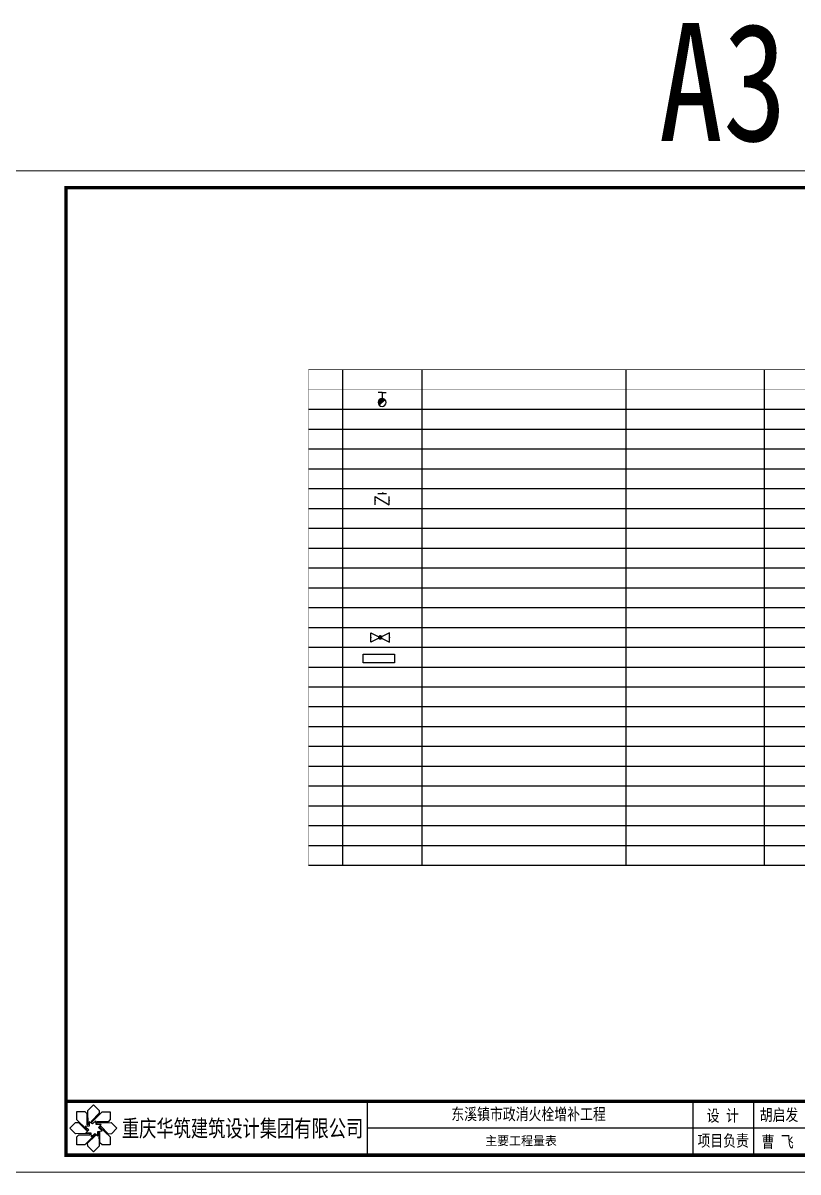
# Model space of a CAD drawing. Header units: millimetres. Extents: x 5592 to 9444, y 2362 to 3548.
# Drawn here: x 7340.7 to 7570.6, y 2721.6 to 3062.5 of the extents above; entities that cross this region are included whole.
import ezdxf
from ezdxf.enums import TextEntityAlignment as Align

# ---------------------------------------------------------------- set-up
doc = ezdxf.new("R2010")
doc.units = ezdxf.units.MM
doc.header["$LTSCALE"] = 250
doc.layers.get('0').update_dxf_attribs({"linetype": 'CONTINUOUS'})
for name, color, linetype in [('GPSCOMMON', 7, 'CONTINUOUS'), ('PUB_TITLE', 4, 'CONTINUOUS'), ('TK', 7, 'CONTINUOUS'), ('TWT_TAB', 7, 'CONTINUOUS'), ('VALVE_给水', 7, 'CONTINUOUS'), ('图框', 7, 'CONTINUOUS')]:
    doc.layers.add(name, color=color, linetype=linetype)
doc.styles.add('_TWT_PIPEDN', font='SimSun.ttf', dxfattribs={"width": 0.8, "height": 2, "bigfont": 'HZTXT'})
doc.styles.add('FS', font='SIMFANG.TTF', dxfattribs={"width": 0.8})
doc.styles.add('宋体', font='SimSun.ttf')

# ---------------------------------------------------------------- blocks, each defined once
blk = doc.blocks.new('A$C00DF43F2')
blk.add_line((0.5, 16.5), (0.5, 0.5))
for points in [[(6.74, 8.12), (3.74, 11.02), (3.74, 13.42), (6.1, 13.42), (6.73, 12.84), (6.73, 9.58, 0.846154), (7.06, 9.58), (6.98, 13.76)], [(7.06, 9.58), (6.98, 13.76), (8.67, 15.45), (10.34, 13.79), (10.38, 12.93), (8.08, 10.62, 0.846154), (8.31, 10.39), (11.21, 13.4)], [(7.56, 6.91), (3.38, 6.8), (1.69, 8.49), (3.35, 10.16), (4.21, 10.2), (6.51, 7.89, 0.846154), (6.74, 8.12), (3.74, 11.02)], [(8.31, 10.39), (11.21, 13.4), (13.6, 13.4), (13.6, 11.04), (13.02, 10.41), (9.77, 10.41, 0.846154), (9.77, 10.08), (13.94, 10.16)], [(9.02, 6.56), (6.12, 3.56), (3.72, 3.56), (3.72, 5.91), (4.3, 6.55), (7.56, 6.55, 0.760552), (7.56, 6.91), (3.38, 6.8)], [(10.23, 7.37), (10.34, 3.2), (8.65, 1.5), (6.98, 3.17), (6.94, 4.03), (9.25, 6.33, 0.846154), (9.02, 6.56), (6.12, 3.56)], [(9.77, 10.08), (13.94, 10.16), (15.63, 8.46), (13.97, 6.8), (13.11, 6.76), (10.81, 9.06, 0.760552), (10.55, 8.8), (13.58, 5.93)], [(10.55, 8.8), (13.58, 5.93), (13.58, 3.54), (11.23, 3.54), (10.59, 4.12), (10.59, 7.37, 0.760552), (10.23, 7.37), (10.34, 3.2)]]:
    blk.add_lwpolyline(points, format="xyb")
blk.add_lwpolyline([(6.21, 8.99), (7.26, 8.01), (6.43, 7.08), (7.89, 7.08), (8.02, 5.96), (9.05, 6.95), (10, 6.23), (10, 7.54), (11.22, 7.69), (10.16, 8.69), (10.98, 9.63), (9.46, 9.56), (9.35, 10.7), (8.37, 9.77), (7.42, 10.42), (7.43, 9.1)], close=True)
at = {"layer": 'TK', "color": 7}
for p, q in [((204.5, 16.5), (204.5, 0.5)), ((390.5, 8.5), (89.84, 8.5))]:
    blk.add_line(p, q, dxfattribs=at)
at = {"layer": 'TK', "color": 7, "const_width": 1}
blk.add_lwpolyline([(390.5, 0.5), (390.5, 16.5), (0.5, 16.5), (0.5, 0.5)], close=True, dxfattribs=at)
at = {"layer": 'TK', "color": 7}
for points in [[(89.84, 16.5), (89.84, 0.5)], [(186.5, 16.5), (186.5, 0.5)]]:
    blk.add_lwpolyline(points, dxfattribs=at)
at = {"color": 7, "style": 'FS'}
for s, height, width, p in [('东溪镇市政消火栓增补工程', 3.5, 0.8, (137.75, 12.69)), ('重庆华筑建筑设计集团有限公司', 5, 0.75, (52.9, 8.46))]:
    blk.add_text(s, height=height, dxfattribs=dict(at, width=width)).set_placement(p, align=Align.MIDDLE_CENTER)
at = {"color": 7, "style": 'FS', "width": 0.8}
for s, p in [('设 计', (190.6, 10.49)), ('胡启发', (206.34, 10.71)), ('项目负责', (187.85, 3.06)), ('曹 飞', (206.88, 2.71))]:
    blk.add_text(s, height=3.5, dxfattribs=at).set_placement(p)
blk = doc.blocks.new('$TwtSys$00000385')
for p, q in [((0, 331), (-130, 331)), ((92, 92), (-92, -92)), ((0, 331), (0, 131)), ((0, 331), (130, 331))]:
    blk.add_line(p, q)
for start, end in [(135, 315), (315, 135)]:
    blk.add_arc((0, 0), 131, start, end)
at = {"color": 0}
for points in [[(-34, 127), (-127, 34), (34, 127), (-127, -34)], [(-93, 93), (-93, 93), (-34, 127), (-127, 34)], [(34, 127), (-127, -34), (93, 93), (-93, -93)]]:
    blk.add_solid(points, dxfattribs=at)
blk = doc.blocks.new('$VALVE$00000315')
blk.add_line((-75, 125), (75, 125))
blk.add_lwpolyline([(-125, -75), (-125, 75), (125, -75), (125, 75)])
for p in [(-125, 0), (125, 0)]:
    blk.add_point(p)
blk.add_solid([(0, 125), (0, 150), (75, 125)])
blk = doc.blocks.new('$VALVE$00000333')
for p, q in [((125, 62.5), (-125, -62.5)), ((-125, 62.5), (125, -62.5)), ((-125, -62.5), (-125, 62.5)), ((125, -62.5), (125, 62.5))]:
    blk.add_line(p, q)
at = {"const_width": 31.25}
blk.add_lwpolyline([(-15.625, 0, 1), (15.625, 0, 1)], format="xyb", close=True, dxfattribs=at)
for p in [(-125, 0), (125, 0)]:
    blk.add_point(p)

msp = doc.modelspace()

# ---------------------------------------------------------------- linework, layer by layer
at = {"layer": 'GPSCOMMON'}
msp.add_lwpolyline([(7441.625, 2875.271), (7450.899, 2875.271), (7450.899, 2872.684), (7441.625, 2872.684)], close=True, dxfattribs=at)
at = {"layer": 'PUB_TITLE', "color": 4, "lineweight": 13}
msp.add_lwpolyline([(7328.42, 2721.638), (7748.42, 2721.638), (7748.42, 3018.638), (7328.42, 3018.638)], close=True, dxfattribs=at)
at = {"layer": 'PUB_TITLE', "color": 4, "lineweight": 30, "const_width": 1}
msp.add_lwpolyline([(7353.42, 2726.638), (7743.42, 2726.638), (7743.42, 3013.638), (7353.42, 3013.638)], close=True, dxfattribs=at)
at = {"layer": 'TWT_TAB', "color": 0, "const_width": 0.168}
for points in [[(7675.221, 2812.651), (7675.221, 2959.651), (7425.379, 2959.651), (7425.379, 2812.651)], [(7425.379, 2953.771), (7675.221, 2953.771)], [(7425.379, 2812.651), (7675.221, 2812.651)]]:
    msp.add_lwpolyline(points, dxfattribs=at)
at = {"layer": 'TWT_TAB', "color": 0}
for points in [[(7435.459, 2959.651), (7435.459, 2812.651)], [(7458.979, 2959.651), (7458.979, 2812.651)], [(7519.571, 2959.651), (7519.571, 2812.651)], [(7560.586, 2959.651), (7560.586, 2812.651)], [(7425.379, 2947.891), (7675.221, 2947.891)], [(7425.379, 2942.011), (7675.221, 2942.011)], [(7425.379, 2936.131), (7675.221, 2936.131)], [(7425.379, 2930.251), (7675.221, 2930.251)], [(7425.379, 2924.371), (7675.221, 2924.371)], [(7425.379, 2918.491), (7675.221, 2918.491)], [(7425.379, 2912.611), (7675.221, 2912.611)], [(7425.379, 2906.731), (7675.221, 2906.731)], [(7425.379, 2900.851), (7675.221, 2900.851)], [(7425.379, 2894.971), (7675.221, 2894.971)], [(7425.379, 2889.091), (7675.221, 2889.091)], [(7425.379, 2883.211), (7675.221, 2883.211)], [(7425.379, 2877.331), (7675.221, 2877.331)], [(7425.379, 2871.451), (7675.221, 2871.451)], [(7425.379, 2865.571), (7675.221, 2865.571)], [(7425.379, 2859.691), (7675.221, 2859.691)], [(7425.379, 2853.811), (7675.221, 2853.811)], [(7425.379, 2847.931), (7675.221, 2847.931)], [(7425.379, 2847.931), (7675.221, 2847.931)], [(7425.379, 2842.051), (7675.221, 2842.051)], [(7425.379, 2836.171), (7675.221, 2836.171)], [(7425.379, 2830.291), (7675.221, 2830.291)], [(7425.379, 2824.411), (7675.221, 2824.411)], [(7425.379, 2818.531), (7675.221, 2818.531)], [(7425.379, 2812.651), (7675.221, 2812.651)]]:
    msp.add_lwpolyline(points, dxfattribs=at)

# ---------------------------------------------------------------- block references
at = {"color": 0}
msp.add_blockref('A$C00DF43F2', (7352.92, 2726.138), dxfattribs=at)
at = {"layer": 'TWT_TAB', "color": 0}
for name, p, xscale, yscale, zscale in [('$TwtSys$00000385', (7447.219, 2949.919), 0.009086771259944726, 0.009086771259944726, 0.00908677125989925), ('$VALVE$00000315', (7447.219, 2920.801), 0.01680000000010295, 0.01680000000010295, 0.01680000000014843)]:
    msp.add_blockref(name, p, dxfattribs=dict(at, xscale=xscale, yscale=yscale, zscale=zscale))
at = {"layer": 'VALVE_给水', "linetype": 'Continuous', "xscale": 0.02183975570369512, "yscale": 0.02183975651860237, "zscale": 0.02183975573316555}
msp.add_blockref('$VALVE$00000333', (7446.656, 2880.223), dxfattribs=at)

# ---------------------------------------------------------------- texts
at = {"color": 7, "style": '_TWT_PIPEDN', "width": 0.8}
msp.add_text('A3', height=35, dxfattribs=at).set_placement((7529.283, 3027.501))
at = {"layer": '图框', "color": 7, "style": '宋体'}
msp.add_text('主要工程量表', height=2.6, dxfattribs=at).set_placement((7477.803, 2729.576))

doc.saveas('drawing.dxf')
